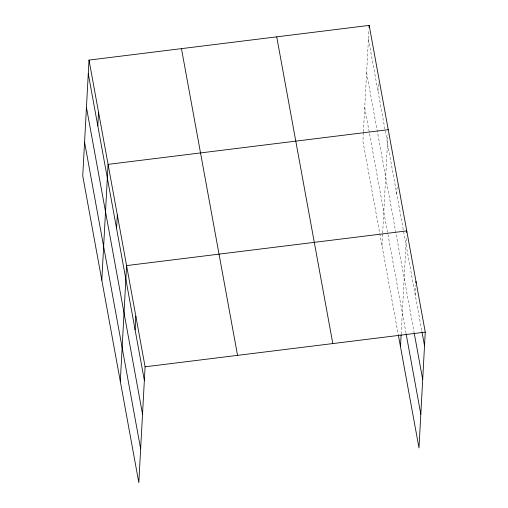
<?xml version="1.0" encoding="UTF-8"?>
<svg xmlns="http://www.w3.org/2000/svg" width="508" height="508" viewBox="0 0 508 508"><rect width="100%" height="100%" fill="white"/><g stroke="black" fill="none" stroke-linecap="round" stroke-linejoin="round"><path stroke-width="0.38" stroke-dasharray="2.54 1.91" d="M363.372 132.563L362.909 141.192L398.348 335.013M363.417 131.782L368.935 29.94M377.971 91.161L378.466 82.08M381.972 245.478L382.613 233.718M382.651 232.931L387.998 134.226M396.761 193.916L397.256 184.836M401.161 334.15L406.464 236.201M415.271 295.135L415.798 285.299M368.44 39.021L385.089 130.073M385.229 130.854L421.957 331.73M366.617 72.739L414.014 331.965M364.731 107.474L406.006 333.223"/><path stroke-width="0.76" d="M89.014 60.084L82.741 175.876L138.824 482.6L145.091 366.808L89.014 60.084L369.176 25.4L425.26 332.124L418.986 447.916L398.348 335.013M97.809 125.851L98.546 112.23M101.81 280.162L108.077 164.37L388.245 129.686M116.592 228.6L117.335 214.979M120.313 381.381L126.587 265.589L406.749 230.905L406.673 232.416M135.103 329.819L135.839 316.198M369.056 27.667L369.176 25.4M400.482 346.697L401.117 334.931M415.925 283.026L416.008 281.515M145.091 366.808L425.26 332.124M421.957 331.73L424.523 345.745M414.153 332.746L422.694 379.457M406.152 334.004L420.815 414.198M276.72 36.849L332.804 343.573M181.464 48.641L237.547 355.365M88.271 73.704L144.355 380.429M86.449 107.423L142.532 414.147M84.569 142.157L140.646 448.882"/></g></svg>
